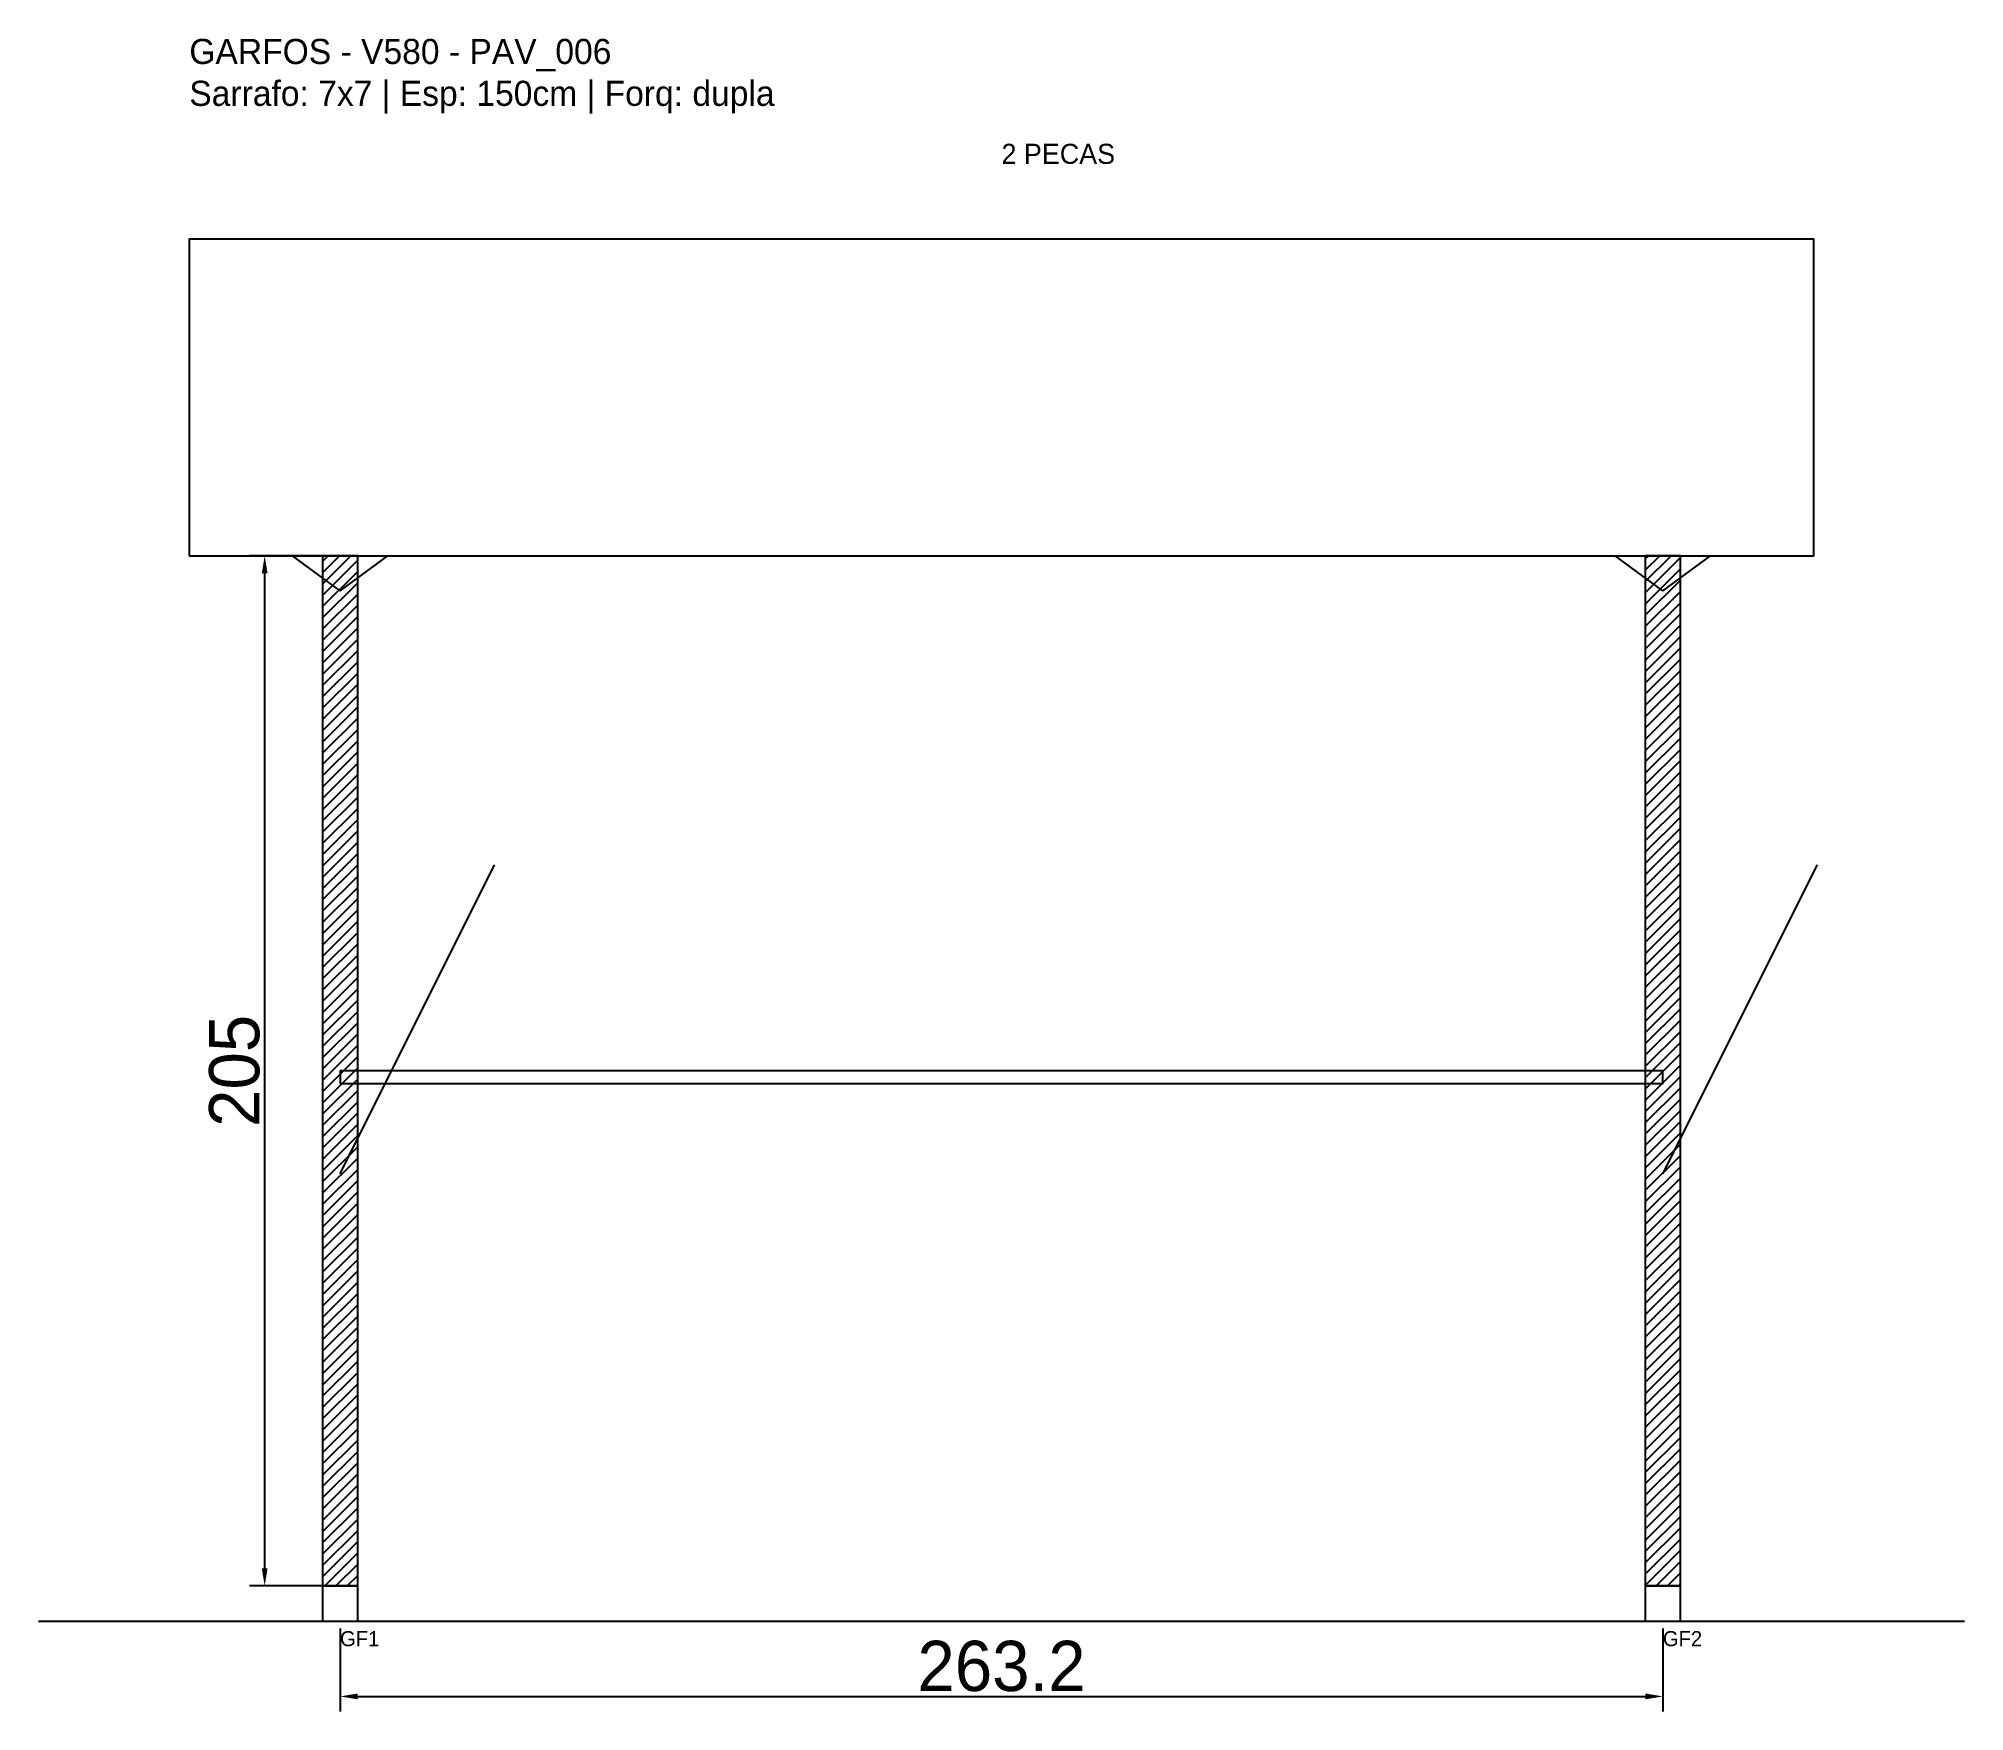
# Model space of a CAD drawing. Header units: metres. Extents: x -30 to 353, y -25 to 308.
import ezdxf

# ---------------------------------------------------------------- set-up
doc = ezdxf.new("R2010")
doc.units = ezdxf.units.M
for name, color, linetype in [('BARRA_ANCORAGEM', 1, 'Continuous'), ('COTA', 241, 'Continuous'), ('GARFOS OK', 3, 'Continuous'), ('NOME DA VIGA', 6, 'Continuous'), ('SARR_7x7', 40, 'Continuous'), ('TIRAS REESCORAMENTO', 252, 'Continuous'), ('VIGAS', 3, 'Continuous')]:
    doc.layers.add(name, color=color, linetype=linetype)
doc.dimstyles.new('EZ DXF', dxfattribs={"dimtxt": 10, "dimasz": 3.5, "dimexe": 3, "dimexo": 1.5, "dimgap": 1, "dimtad": 1, "dimdec": 1, "dimdsep": 46, "dimcen": 2.5, "dimazin": 3, "dimtfac": 1, "dimtmove": 0, "dimatfit": 3})

msp = doc.modelspace()

# ---------------------------------------------------------------- hatches: boundary and pattern name
at = {"layer": 'COTA'}
h = msp.add_hatch(dxfattribs=at)
h.set_pattern_fill('ANSI31', scale=0.5)
h.paths.add_polyline_path([(26.5, 0), (33.5, 0), (33.5, 205), (26.5, 205)])
h = msp.add_hatch(dxfattribs=at)
h.set_pattern_fill('ANSI31', scale=0.5)
h.paths.add_polyline_path([(289.692525, 0), (296.692525, 0), (296.692525, 205), (289.692525, 205)])

# ---------------------------------------------------------------- linework, layer by layer
at = {"layer": 'BARRA_ANCORAGEM'}
for p, q in [((30, 82), (60.75, 143.5)), ((293.192525, 82), (323.942525, 143.5))]:
    msp.add_line(p, q, dxfattribs=at)
at = {"layer": 'GARFOS OK'}
for p, q in [((30, 198), (20.5, 205)), ((20.5, 205), (39.5, 205)), ((30, 198), (39.5, 205)), ((293.192525, 198), (283.692525, 205)), ((283.692525, 205), (302.692525, 205)), ((293.192525, 198), (302.692525, 205))]:
    msp.add_line(p, q, dxfattribs=at)
at = {"layer": 'GARFOS OK', "linetype": 'CONTINUOUS'}
msp.add_line((-30, -7), (353.192525, -7), dxfattribs=at)
at = {"layer": 'GARFOS OK'}
for points in [[(26.5, 0), (33.5, 0), (33.5, 205), (26.5, 205), (26.5, 0)], [(289.692525, 0), (296.692525, 0), (296.692525, 205), (289.692525, 205), (289.692525, 0)]]:
    msp.add_lwpolyline(points, dxfattribs=at)
at = {"layer": 'SARR_7x7'}
for points in [[(26.5, -7), (33.5, -7), (33.5, 0), (26.5, 0), (26.5, -7)], [(289.692525, -7), (296.692525, -7), (296.692525, 0), (289.692525, 0), (289.692525, -7)]]:
    msp.add_lwpolyline(points, dxfattribs=at)
at = {"layer": 'TIRAS REESCORAMENTO'}
msp.add_lwpolyline([(30, 100), (293.192525, 100), (293.192525, 102.5), (30, 102.5), (30, 100)], dxfattribs=at)
at = {"layer": 'VIGAS'}
msp.add_lwpolyline([(0, 205), (323.192525, 205), (323.192525, 268), (0, 268), (0, 205)], dxfattribs=at)

# ---------------------------------------------------------------- texts
at = {"layer": 'NOME DA VIGA'}
for s, height, p in [('2 PECAS', 4, (161.596262, 283)), ('GF1', 3, (30, -12)), ('GF2', 3, (293.192525, -12))]:
    msp.add_text(s, height=height, dxfattribs=at).set_placement(p)
at = {"layer": 'NOME DA VIGA', "insert": (0, 293), "char_height": 5, "attachment_point": 7}
msp.add_mtext('GARFOS - V580 - PAV_006\\PSarrafo: 7x7 | Esp: 150cm | Forq: dupla', dxfattribs=at)

# ---------------------------------------------------------------- dimensions: what is measured, and where the dimension line sits
at = {"layer": 'COTA'}
msp.add_linear_dim(base=(15, 0), p1=(30, 0), p2=(30, 205), angle=90, dimstyle='EZ DXF', dxfattribs=at).render()
msp.add_linear_dim(base=(30, -22), p1=(30, -7), p2=(293.192525, -7), dimstyle='EZ DXF', dxfattribs=at).render()

doc.saveas('drawing.dxf')
